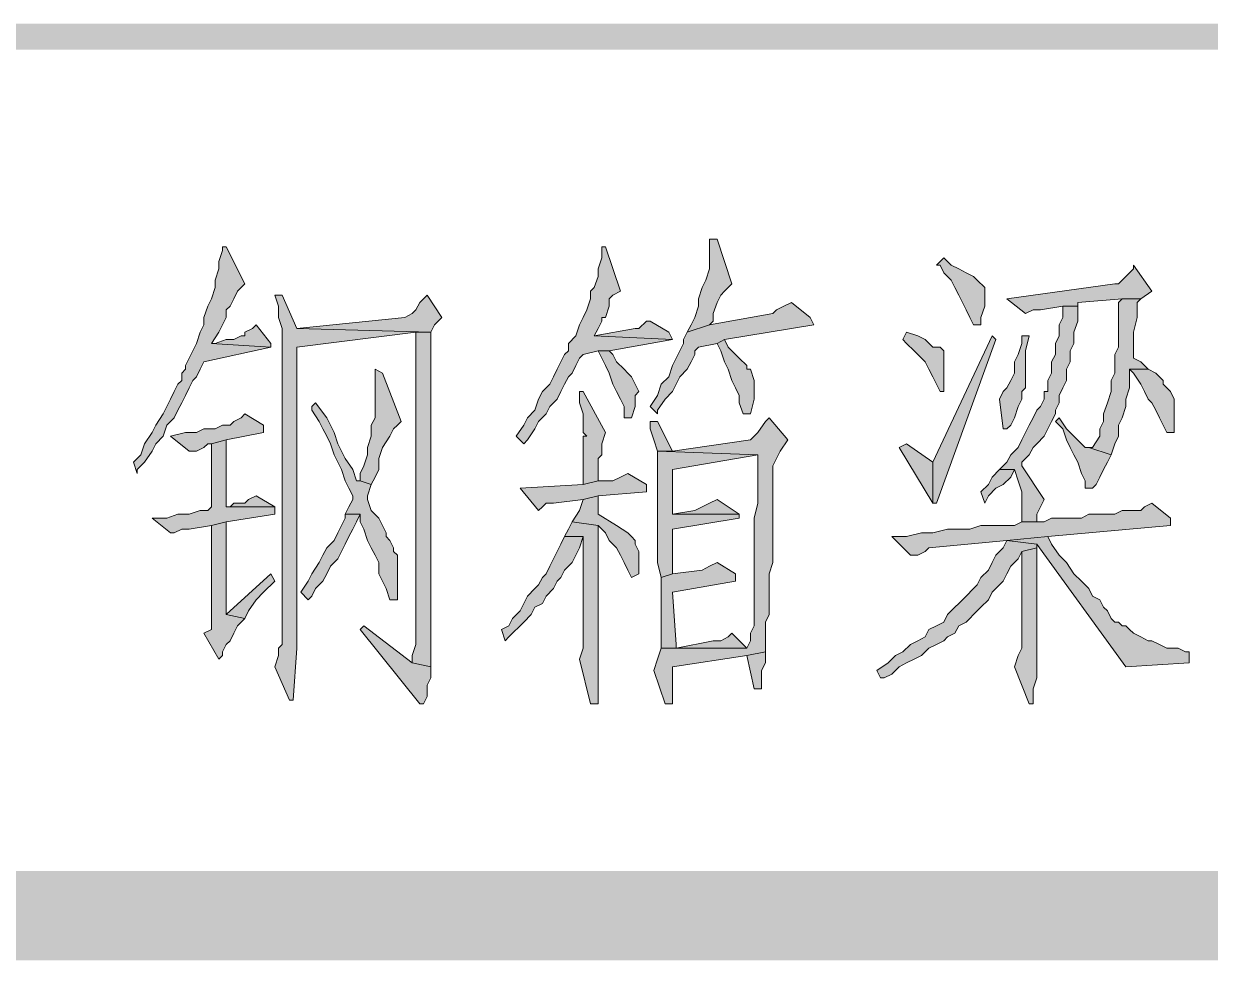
# Model space of a CAD drawing. Header units: inches. Extents: x 20 to 409, y 5 to 283.
# Drawn here: x 177.45 to 190.96, y 5.1 to 15.77 of the extents above; entities that cross this region are included whole.
import ezdxf

# ---------------------------------------------------------------- set-up
doc = ezdxf.new("R2010")
doc.units = ezdxf.units.IN
doc.header["$MEASUREMENT"] = 0
doc.layers.add('C00-00-00', color=7, linetype='Continuous')

msp = doc.modelspace()

# ---------------------------------------------------------------- hatches: boundary and pattern name
at = {"layer": 'C00-00-00'}
h = msp.add_hatch(color=0, dxfattribs=at)
h.dxf.hatch_style = 2
h.paths.add_polyline_path([(28.33, 15.766), (28.33, 15.469), (408.314, 15.766)])
h = msp.add_hatch(color=0, dxfattribs=at)
h.dxf.hatch_style = 2
h.paths.add_polyline_path([(28.33, 15.469), (408.314, 15.766), (408.314, 15.469)])
h = msp.add_hatch(color=0, dxfattribs=at)
h.dxf.hatch_style = 2
h.paths.add_polyline_path([(185.344, 13.31), (185.26, 13.31), (185.26, 13.183), (185.26, 12.972), (185.217, 12.845), (185.175, 12.76), (185.133, 12.633), (185.133, 12.548), (185.09, 12.421), (185.048, 12.337), (185.006, 12.252), (185.26, 12.337), (185.302, 12.379), (185.302, 12.464), (185.344, 12.591), (185.387, 12.675), (185.429, 12.718), (185.514, 12.802)])
h = msp.add_hatch(color=0, dxfattribs=at)
h.dxf.hatch_style = 2
h.paths.add_polyline_path([(179.756, 13.226), (179.714, 13.226), (179.714, 13.183), (179.672, 13.056), (179.672, 12.972), (179.629, 12.845), (179.629, 12.76), (179.587, 12.633), (179.545, 12.548), (179.502, 12.421), (179.502, 12.337), (179.46, 12.252), (179.418, 12.125), (179.375, 12.04), (179.333, 11.956), (179.291, 11.871), (179.291, 11.829), (179.248, 11.786), (179.248, 11.702), (179.206, 11.659), (179.164, 11.575), (179.121, 11.49), (179.079, 11.405), (179.037, 11.321), (178.952, 11.194), (178.91, 11.109), (178.825, 10.982), (178.783, 10.855), (178.698, 10.77), (178.74, 10.643), (178.74, 10.686), (178.825, 10.77), (178.91, 10.897), (178.952, 10.982), (179.037, 11.067), (179.079, 11.194), (179.164, 11.278), (179.206, 11.363), (179.248, 11.448), (179.291, 11.532), (179.333, 11.617), (179.375, 11.702), (179.418, 11.744), (179.46, 11.829), (179.502, 11.913), (180.264, 12.083), (179.587, 12.125), (179.672, 12.252), (179.714, 12.337), (179.756, 12.421), (179.756, 12.506), (179.799, 12.548), (179.841, 12.633), (179.883, 12.718), (179.968, 12.802)])
h = msp.add_hatch(color=0, dxfattribs=at)
h.dxf.hatch_style = 2
h.paths.add_polyline_path([(184.074, 13.226), (184.032, 13.226), (184.032, 13.183), (184.032, 13.099), (183.99, 12.972), (183.99, 12.887), (183.947, 12.76), (183.905, 12.718), (183.905, 12.633), (183.863, 12.506), (183.82, 12.421), (183.778, 12.337), (183.736, 12.21), (183.651, 12.125), (183.651, 12.04), (183.609, 11.998), (183.566, 11.913), (183.524, 11.829), (183.482, 11.744), (183.439, 11.659), (183.355, 11.575), (183.312, 11.49), (183.27, 11.363), (183.185, 11.278), (183.143, 11.194), (183.058, 11.067), (183.143, 10.982), (183.185, 11.024), (183.27, 11.151), (183.312, 11.236), (183.397, 11.321), (183.439, 11.405), (183.524, 11.49), (183.566, 11.575), (183.609, 11.659), (183.651, 11.744), (183.693, 11.786), (183.736, 11.871), (183.778, 11.956), (183.82, 11.998), (183.99, 12.04), (184.117, 12.04), (184.836, 12.167), (183.947, 12.21), (183.99, 12.294), (184.032, 12.379), (184.032, 12.421), (184.074, 12.421), (184.117, 12.548), (184.117, 12.633), (184.159, 12.675), (184.244, 12.718)])
h = msp.add_hatch(color=0, dxfattribs=at)
h.dxf.hatch_style = 2
h.paths.add_polyline_path([(187.927, 13.099), (187.842, 13.014), (187.884, 13.014), (187.927, 12.929), (188.011, 12.845), (188.054, 12.76), (188.096, 12.675), (188.138, 12.591), (188.181, 12.506), (188.223, 12.421), (188.265, 12.337), (188.35, 12.337), (188.35, 12.421), (188.392, 12.548), (188.392, 12.76), (188.308, 12.845), (188.265, 12.887), (188.181, 12.929), (188.096, 12.972), (188.011, 13.014)])
h = msp.add_hatch(color=0, dxfattribs=at)
h.dxf.hatch_style = 2
h.paths.add_polyline_path([(190.086, 13.014), (190.086, 12.972), (190.001, 12.887), (189.916, 12.802), (189.874, 12.802), (188.646, 12.633), (188.858, 12.464), (188.943, 12.506), (189.027, 12.506), (189.281, 12.548), (189.451, 12.548), (189.451, 12.591), (189.959, 12.633), (190.17, 12.633), (190.297, 12.718)])
h = msp.add_hatch(color=0, dxfattribs=at)
h.dxf.hatch_style = 2
h.paths.add_polyline_path([(180.391, 12.675), (180.307, 12.675), (180.349, 12.548), (180.349, 12.421), (180.391, 12.294), (180.391, 9.924), (180.391, 9.754), (180.391, 8.696), (180.349, 8.654), (180.349, 8.569), (180.307, 8.442), (180.476, 8.061), (180.518, 8.061), (180.561, 8.654), (180.561, 12.083), (181.915, 12.252), (182.085, 12.252), (180.561, 12.294)])
h = msp.add_hatch(color=0, dxfattribs=at)
h.dxf.hatch_style = 2
h.paths.add_polyline_path([(182.042, 12.675), (181.958, 12.591), (181.915, 12.506), (181.873, 12.464), (181.788, 12.421), (180.561, 12.294), (182.085, 12.252), (182.127, 12.337), (182.212, 12.421)])
h = msp.add_hatch(color=0, dxfattribs=at)
h.dxf.hatch_style = 2
h.paths.add_polyline_path([(186.191, 12.591), (186.106, 12.548), (186.022, 12.506), (185.979, 12.464), (185.26, 12.337), (185.006, 12.252), (184.963, 12.167), (184.963, 12.125), (184.921, 12.04), (184.879, 11.956), (184.836, 11.871), (184.794, 11.744), (184.709, 11.659), (184.667, 11.532), (184.582, 11.405), (184.667, 11.321), (184.667, 11.363), (184.752, 11.49), (184.836, 11.575), (184.879, 11.659), (184.921, 11.744), (185.006, 11.829), (185.048, 11.913), (185.09, 11.998), (185.09, 12.04), (185.133, 12.083), (185.344, 12.125), (185.429, 12.167), (186.445, 12.337), (186.403, 12.421)])
h = msp.add_hatch(color=0, dxfattribs=at)
h.dxf.hatch_style = 2
h.paths.add_polyline_path([(190.17, 12.633), (189.959, 12.633), (189.916, 12.591), (189.916, 12.083), (189.874, 11.998), (189.874, 11.786), (189.832, 11.702), (189.832, 11.575), (189.789, 11.448), (189.747, 11.321), (189.747, 11.236), (189.705, 11.151), (189.705, 11.067), (189.62, 10.94), (189.578, 10.94), (189.832, 10.855), (189.874, 10.982), (189.916, 11.067), (189.916, 11.194), (189.959, 11.278), (190.001, 11.405), (190.001, 11.49), (190.043, 11.617), (190.043, 11.829), (190.255, 11.829), (190.17, 11.913), (190.086, 11.956), (190.086, 12.252), (190.128, 12.421), (190.128, 12.591)])
h = msp.add_hatch(color=0, dxfattribs=at)
h.dxf.hatch_style = 2
h.paths.add_polyline_path([(189.451, 12.548), (189.281, 12.548), (189.281, 12.421), (189.239, 12.337), (189.239, 12.21), (189.197, 12.125), (189.197, 11.998), (189.154, 11.913), (189.154, 11.786), (189.112, 11.702), (189.112, 11.575), (189.07, 11.575), (189.07, 11.49), (189.027, 11.405), (188.985, 11.363), (188.943, 11.278), (188.9, 11.194), (188.858, 11.109), (188.816, 11.024), (188.773, 10.94), (188.689, 10.855), (188.646, 10.77), (188.562, 10.686), (188.731, 10.686), (188.773, 10.559), (188.816, 10.432), (188.816, 10.093), (188.985, 10.093), (188.985, 10.178), (189.027, 10.262), (189.07, 10.347), (188.816, 10.728), (188.816, 10.77), (188.9, 10.855), (188.943, 10.94), (188.985, 10.982), (189.07, 11.067), (189.112, 11.151), (189.154, 11.236), (189.197, 11.321), (189.197, 11.363), (189.239, 11.448), (189.239, 11.532), (189.281, 11.617), (189.324, 11.702), (189.324, 11.829), (189.366, 11.913), (189.366, 12.04), (189.408, 12.125), (189.408, 12.252), (189.451, 12.379)])
h = msp.add_hatch(color=0, dxfattribs=at)
h.dxf.hatch_style = 2
h.paths.add_polyline_path([(180.095, 12.337), (180.053, 12.294), (179.968, 12.252), (179.968, 12.21), (179.926, 12.21), (179.841, 12.167), (179.756, 12.167), (179.629, 12.125), (179.587, 12.125), (180.264, 12.083), (180.264, 12.125)])
h = msp.add_hatch(color=0, dxfattribs=at)
h.dxf.hatch_style = 2
h.paths.add_polyline_path([(184.582, 12.379), (184.54, 12.379), (184.455, 12.294), (184.413, 12.294), (183.947, 12.21), (184.836, 12.167), (184.794, 12.252)])
h = msp.add_hatch(color=0, dxfattribs=at)
h.dxf.hatch_style = 2
h.paths.add_polyline_path([(182.085, 12.252), (181.915, 12.252), (181.915, 8.865), (181.915, 8.696), (181.873, 8.569), (181.873, 8.484), (182.085, 8.442), (182.085, 11.321), (182.085, 11.405)])
h = msp.add_hatch(color=0, dxfattribs=at)
h.dxf.hatch_style = 2
h.paths.add_polyline_path([(185.429, 12.167), (185.344, 12.125), (185.387, 12.04), (185.429, 11.913), (185.471, 11.829), (185.514, 11.702), (185.556, 11.617), (185.598, 11.532), (185.598, 11.448), (185.641, 11.321), (185.725, 11.321), (185.768, 11.49), (185.768, 11.702), (185.725, 11.829), (185.683, 11.829), (185.683, 11.871), (185.598, 11.956), (185.556, 11.998), (185.471, 12.083)])
h = msp.add_hatch(color=0, dxfattribs=at)
h.dxf.hatch_style = 2
h.paths.add_polyline_path([(187.503, 12.252), (187.461, 12.167), (187.503, 12.125), (187.588, 12.04), (187.63, 11.998), (187.715, 11.913), (187.757, 11.829), (187.8, 11.744), (187.842, 11.659), (187.884, 11.575), (187.927, 11.575), (187.927, 11.617), (187.927, 12.04), (187.884, 12.083), (187.8, 12.083), (187.715, 12.167), (187.63, 12.21)])
h = msp.add_hatch(color=0, dxfattribs=at)
h.dxf.hatch_style = 2
h.paths.add_polyline_path([(188.477, 12.21), (187.8, 10.77), (187.8, 10.305), (187.842, 10.305), (188.519, 12.167)])
h = msp.add_hatch(color=0, dxfattribs=at)
h.dxf.hatch_style = 2
h.paths.add_polyline_path([(188.9, 12.21), (188.816, 12.21), (188.816, 12.125), (188.773, 11.998), (188.731, 11.913), (188.731, 11.786), (188.689, 11.702), (188.646, 11.617), (188.604, 11.575), (188.562, 11.49), (188.604, 11.151), (188.646, 11.151), (188.689, 11.194), (188.731, 11.278), (188.773, 11.405), (188.816, 11.49), (188.816, 11.575), (188.858, 11.617), (188.858, 12.04)])
h = msp.add_hatch(color=0, dxfattribs=at)
h.dxf.hatch_style = 2
h.paths.add_polyline_path([(184.117, 12.04), (183.99, 12.04), (184.032, 11.956), (184.074, 11.871), (184.117, 11.786), (184.159, 11.659), (184.201, 11.575), (184.244, 11.49), (184.286, 11.405), (184.286, 11.278), (184.371, 11.278), (184.413, 11.405), (184.413, 11.532), (184.455, 11.575), (184.413, 11.659), (184.371, 11.744), (184.328, 11.786), (184.286, 11.829), (184.201, 11.913), (184.159, 11.998)])
h = msp.add_hatch(color=0, dxfattribs=at)
h.dxf.hatch_style = 2
h.paths.add_polyline_path([(181.45, 11.829), (181.45, 11.278), (181.407, 11.194), (181.407, 11.067), (181.365, 10.94), (181.365, 10.855), (181.323, 10.728), (181.28, 10.643), (181.28, 10.559), (181.407, 10.516), (181.45, 10.601), (181.492, 10.686), (181.492, 10.813), (181.534, 10.94), (181.619, 11.067), (181.661, 11.151), (181.704, 11.194), (181.746, 11.236), (181.534, 11.786)])
h = msp.add_hatch(color=0, dxfattribs=at)
h.dxf.hatch_style = 2
h.paths.add_polyline_path([(190.255, 11.829), (190.043, 11.829), (190.086, 11.786), (190.17, 11.659), (190.213, 11.575), (190.255, 11.49), (190.297, 11.448), (190.34, 11.363), (190.382, 11.278), (190.424, 11.194), (190.467, 11.109), (190.551, 11.109), (190.551, 11.194), (190.551, 11.49), (190.509, 11.575), (190.424, 11.659), (190.424, 11.702), (190.382, 11.744), (190.34, 11.786)])
h = msp.add_hatch(color=0, dxfattribs=at)
h.dxf.hatch_style = 2
h.paths.add_polyline_path([(183.82, 11.575), (183.778, 11.575), (183.778, 11.448), (183.82, 11.321), (183.82, 11.109), (183.863, 11.067), (183.82, 11.067), (183.82, 11.024), (183.82, 10.516), (183.99, 10.559), (183.99, 10.813), (184.032, 10.855), (184.032, 10.982), (184.074, 11.109)])
h = msp.add_hatch(color=0, dxfattribs=at)
h.dxf.hatch_style = 2
h.paths.add_polyline_path([(180.772, 11.448), (180.73, 11.405), (180.73, 11.363), (180.815, 11.236), (180.857, 11.151), (180.899, 11.067), (180.942, 10.982), (180.984, 10.855), (181.026, 10.77), (181.069, 10.686), (181.111, 10.559), (181.153, 10.474), (181.196, 10.389), (181.196, 10.347), (181.153, 10.262), (181.111, 10.178), (181.28, 10.178), (181.28, 10.093), (181.323, 10.008), (181.365, 9.881), (181.407, 9.797), (181.45, 9.712), (181.492, 9.627), (181.492, 9.5), (181.534, 9.416), (181.577, 9.331), (181.619, 9.204), (181.704, 9.204), (181.704, 9.331), (181.704, 9.712), (181.661, 9.754), (181.661, 9.797), (181.619, 9.881), (181.577, 9.924), (181.577, 9.966), (181.534, 10.051), (181.492, 10.135), (181.407, 10.22), (181.365, 10.347), (181.365, 10.389), (181.407, 10.516), (181.28, 10.559), (181.238, 10.559), (181.196, 10.686), (181.111, 10.813), (181.026, 10.982), (180.984, 11.109), (180.899, 11.278)])
h = msp.add_hatch(color=0, dxfattribs=at)
h.dxf.hatch_style = 2
h.paths.add_polyline_path([(179.968, 11.321), (179.926, 11.278), (179.841, 11.236), (179.799, 11.194), (179.714, 11.194), (179.629, 11.151), (179.502, 11.151), (179.418, 11.109), (179.291, 11.109), (179.121, 11.067), (179.333, 10.897), (179.418, 10.897), (179.502, 10.94), (179.545, 10.982), (179.587, 10.982), (179.756, 11.024), (180.18, 11.109), (180.18, 11.194)])
h = msp.add_hatch(color=0, dxfattribs=at)
h.dxf.hatch_style = 2
h.paths.add_polyline_path([(184.667, 11.236), (184.582, 11.236), (184.582, 11.151), (184.625, 11.024), (184.667, 10.897), (184.836, 10.897)])
h = msp.add_hatch(color=0, dxfattribs=at)
h.dxf.hatch_style = 2
h.paths.add_polyline_path([(185.937, 11.278), (185.895, 11.236), (185.81, 11.109), (185.768, 11.067), (185.725, 11.024), (184.836, 10.897), (184.667, 10.897), (185.81, 10.855), (185.81, 10.305), (185.768, 10.135), (185.768, 8.908), (185.725, 8.823), (185.725, 8.738), (185.683, 8.654), (184.709, 8.654), (184.667, 8.527), (184.625, 8.4), (184.752, 8.019), (184.836, 8.019), (184.836, 8.442), (185.683, 8.569), (185.895, 8.611), (185.895, 8.95), (185.937, 9.035), (185.937, 9.5), (185.979, 9.627), (185.979, 10.728), (186.022, 10.813), (186.064, 10.897), (186.149, 11.024)])
h = msp.add_hatch(color=0, dxfattribs=at)
h.dxf.hatch_style = 2
h.paths.add_polyline_path([(189.239, 11.278), (189.197, 11.236), (189.281, 11.151), (189.324, 11.024), (189.366, 10.94), (189.408, 10.855), (189.451, 10.77), (189.493, 10.643), (189.535, 10.559), (189.535, 10.474), (189.62, 10.474), (189.662, 10.516), (189.705, 10.601), (189.747, 10.686), (189.789, 10.77), (189.832, 10.855), (189.578, 10.94), (189.535, 10.94), (189.493, 10.982), (189.408, 11.067), (189.324, 11.151)])
h = msp.add_hatch(color=0, dxfattribs=at)
h.dxf.hatch_style = 2
h.paths.add_polyline_path([(179.756, 11.024), (179.587, 10.982), (179.587, 10.262), (179.545, 10.22), (179.46, 10.22), (179.333, 10.178), (179.206, 10.178), (179.079, 10.135), (178.91, 10.135), (179.121, 9.966), (179.164, 9.966), (179.248, 10.008), (179.333, 10.008), (179.587, 10.051), (179.756, 10.093), (180.307, 10.178), (180.307, 10.262), (179.756, 10.262)])
h = msp.add_hatch(color=0, dxfattribs=at)
h.dxf.hatch_style = 2
h.paths.add_polyline_path([(187.503, 10.982), (187.419, 10.94), (187.8, 10.305), (187.8, 10.77)])
h = msp.add_hatch(color=0, dxfattribs=at)
h.dxf.hatch_style = 2
h.paths.add_polyline_path([(184.667, 10.897), (184.667, 9.627), (184.709, 9.458), (184.836, 9.5), (184.836, 10.008), (185.598, 10.135), (185.598, 10.178), (184.836, 10.178), (184.836, 10.686), (185.81, 10.855)])
h = msp.add_hatch(color=0, dxfattribs=at)
h.dxf.hatch_style = 2
h.paths.add_polyline_path([(188.562, 10.686), (188.477, 10.601), (188.435, 10.516), (188.35, 10.432), (188.392, 10.305), (188.435, 10.389), (188.519, 10.474), (188.604, 10.516), (188.689, 10.601), (188.731, 10.686)])
h = msp.add_hatch(color=0, dxfattribs=at)
h.dxf.hatch_style = 2
h.paths.add_polyline_path([(184.328, 10.643), (184.244, 10.601), (184.159, 10.559), (183.99, 10.559), (183.82, 10.516), (183.101, 10.474), (183.312, 10.22), (183.355, 10.262), (183.397, 10.305), (183.482, 10.305), (183.82, 10.347), (183.99, 10.389), (184.54, 10.432), (184.54, 10.516)])
h = msp.add_hatch(color=0, dxfattribs=at)
h.dxf.hatch_style = 2
h.paths.add_polyline_path([(180.095, 10.389), (180.01, 10.347), (179.968, 10.305), (179.841, 10.305), (179.799, 10.262), (179.756, 10.262), (180.307, 10.262)])
h = msp.add_hatch(color=0, dxfattribs=at)
h.dxf.hatch_style = 2
h.paths.add_polyline_path([(183.99, 10.389), (183.82, 10.347), (183.778, 10.22), (183.693, 10.093), (183.99, 10.051), (184.074, 9.966), (184.117, 9.881), (184.201, 9.797), (184.244, 9.712), (184.286, 9.627), (184.328, 9.543), (184.371, 9.458), (184.455, 9.5), (184.455, 9.754), (184.413, 9.839), (184.413, 9.881), (184.371, 9.924), (184.328, 9.966), (184.201, 10.051), (183.99, 10.178)])
h = msp.add_hatch(color=0, dxfattribs=at)
h.dxf.hatch_style = 2
h.paths.add_polyline_path([(185.344, 10.347), (185.26, 10.305), (185.175, 10.262), (185.09, 10.22), (184.836, 10.178), (185.598, 10.178)])
h = msp.add_hatch(color=0, dxfattribs=at)
h.dxf.hatch_style = 2
h.paths.add_polyline_path([(190.297, 10.305), (190.213, 10.262), (190.17, 10.22), (189.959, 10.22), (189.874, 10.178), (189.578, 10.178), (189.493, 10.135), (189.154, 10.135), (189.07, 10.093), (188.985, 10.093), (188.816, 10.093), (188.731, 10.051), (188.35, 10.051), (188.223, 10.008), (187.969, 10.008), (187.8, 9.966), (187.673, 9.966), (187.503, 9.924), (187.334, 9.924), (187.546, 9.712), (187.63, 9.712), (187.715, 9.754), (187.757, 9.797), (188.646, 9.881), (189.112, 9.924), (190.509, 10.051), (190.509, 10.135)])
h = msp.add_hatch(color=0, dxfattribs=at)
h.dxf.hatch_style = 2
h.paths.add_polyline_path([(181.111, 10.178), (181.111, 10.135), (181.069, 10.051), (181.026, 9.966), (180.984, 9.881), (180.899, 9.797), (180.857, 9.712), (180.815, 9.627), (180.73, 9.5), (180.688, 9.416), (180.603, 9.289), (180.688, 9.204), (180.73, 9.246), (180.772, 9.331), (180.857, 9.416), (180.899, 9.5), (180.942, 9.585), (181.026, 9.67), (181.069, 9.754), (181.111, 9.839), (181.153, 9.924), (181.196, 10.008), (181.238, 10.093), (181.28, 10.178)])
h = msp.add_hatch(color=0, dxfattribs=at)
h.dxf.hatch_style = 2
h.paths.add_polyline_path([(179.756, 10.093), (179.587, 10.051), (179.587, 8.865), (179.502, 8.823), (179.672, 8.527), (179.714, 8.569), (179.714, 8.611), (179.756, 8.696), (179.799, 8.738), (179.841, 8.823), (179.883, 8.908), (179.968, 8.992), (179.756, 9.035)])
h = msp.add_hatch(color=0, dxfattribs=at)
h.dxf.hatch_style = 2
h.paths.add_polyline_path([(183.693, 10.093), (183.651, 10.008), (183.609, 9.924), (183.82, 9.924), (183.82, 9.839), (183.82, 8.654), (183.778, 8.527), (183.905, 8.019), (183.99, 8.019), (183.99, 8.738), (183.99, 9.416), (183.99, 9.585), (183.99, 10.051)])
h = msp.add_hatch(color=0, dxfattribs=at)
h.dxf.hatch_style = 2
h.paths.add_polyline_path([(183.609, 9.924), (183.566, 9.839), (183.524, 9.754), (183.482, 9.67), (183.439, 9.585), (183.397, 9.5), (183.355, 9.458), (183.312, 9.373), (183.27, 9.331), (183.185, 9.246), (183.143, 9.162), (183.101, 9.077), (183.016, 8.992), (182.974, 8.908), (182.889, 8.865), (182.931, 8.738), (182.974, 8.781), (183.016, 8.823), (183.101, 8.908), (183.143, 8.95), (183.228, 9.035), (183.27, 9.119), (183.355, 9.162), (183.397, 9.246), (183.482, 9.331), (183.524, 9.416), (183.566, 9.458), (183.609, 9.543), (183.693, 9.627), (183.736, 9.712), (183.778, 9.797), (183.82, 9.924)])
h = msp.add_hatch(color=0, dxfattribs=at)
h.dxf.hatch_style = 2
h.paths.add_polyline_path([(188.646, 9.881), (188.604, 9.797), (188.519, 9.712), (188.477, 9.627), (188.435, 9.543), (188.35, 9.458), (188.308, 9.373), (188.265, 9.331), (188.181, 9.246), (188.138, 9.204), (188.096, 9.162), (188.054, 9.119), (188.011, 9.077), (187.969, 9.035), (187.927, 8.95), (187.842, 8.908), (187.757, 8.865), (187.715, 8.781), (187.63, 8.738), (187.546, 8.696), (187.461, 8.611), (187.376, 8.569), (187.292, 8.484), (187.165, 8.4), (187.207, 8.315), (187.249, 8.315), (187.334, 8.357), (187.419, 8.442), (187.503, 8.484), (187.588, 8.527), (187.673, 8.569), (187.757, 8.654), (187.842, 8.696), (187.927, 8.738), (187.969, 8.781), (188.054, 8.823), (188.096, 8.908), (188.181, 8.95), (188.223, 8.992), (188.265, 9.035), (188.308, 9.077), (188.35, 9.119), (188.435, 9.204), (188.477, 9.289), (188.519, 9.331), (188.604, 9.416), (188.646, 9.5), (188.689, 9.585), (188.773, 9.67), (188.816, 9.754), (188.985, 9.797), (188.985, 9.839)])
h = msp.add_hatch(color=0, dxfattribs=at)
h.dxf.hatch_style = 2
h.paths.add_polyline_path([(189.112, 9.924), (188.646, 9.881), (188.985, 9.839), (190.001, 8.442), (190.721, 8.484), (190.721, 8.611), (190.678, 8.611), (190.594, 8.654), (190.467, 8.654), (190.382, 8.696), (190.297, 8.738), (190.255, 8.738), (190.17, 8.781), (190.086, 8.823), (190.043, 8.865), (190.001, 8.908), (189.959, 8.908), (189.916, 8.95), (189.874, 8.95), (189.832, 8.992), (189.789, 9.077), (189.747, 9.119), (189.705, 9.204), (189.62, 9.246), (189.578, 9.331), (189.493, 9.416), (189.408, 9.5), (189.324, 9.627), (189.239, 9.712), (189.154, 9.839)])
h = msp.add_hatch(color=0, dxfattribs=at)
h.dxf.hatch_style = 2
h.paths.add_polyline_path([(188.985, 9.797), (188.816, 9.754), (188.816, 8.654), (188.773, 8.569), (188.731, 8.442), (188.9, 8.019), (188.943, 8.019), (188.943, 8.103), (188.943, 8.188), (188.985, 8.315), (188.985, 8.865), (188.985, 8.95)])
h = msp.add_hatch(color=0, dxfattribs=at)
h.dxf.hatch_style = 2
h.paths.add_polyline_path([(185.344, 9.627), (185.26, 9.585), (185.175, 9.543), (184.836, 9.5), (184.709, 9.458), (184.709, 8.654), (184.879, 8.654), (184.879, 8.696), (184.836, 9.289), (185.556, 9.416), (185.556, 9.5)])
h = msp.add_hatch(color=0, dxfattribs=at)
h.dxf.hatch_style = 2
h.paths.add_polyline_path([(180.264, 9.5), (179.756, 9.035), (179.968, 8.992), (180.01, 9.077), (180.095, 9.204), (180.18, 9.289), (180.307, 9.416)])
h = msp.add_hatch(color=0, dxfattribs=at)
h.dxf.hatch_style = 2
h.paths.add_polyline_path([(181.323, 8.908), (181.28, 8.865), (181.958, 8.019), (182, 8.019), (182.042, 8.103), (182.042, 8.23), (182.085, 8.315), (182.085, 8.442), (181.873, 8.484)])
h = msp.add_hatch(color=0, dxfattribs=at)
h.dxf.hatch_style = 2
h.paths.add_polyline_path([(185.514, 8.823), (185.471, 8.781), (185.387, 8.738), (185.302, 8.738), (184.879, 8.654), (185.683, 8.654)])
h = msp.add_hatch(color=0, dxfattribs=at)
h.dxf.hatch_style = 2
h.paths.add_polyline_path([(185.895, 8.611), (185.683, 8.569), (185.768, 8.188), (185.852, 8.188), (185.852, 8.315), (185.852, 8.4), (185.895, 8.484)])
h = msp.add_hatch(color=0, dxfattribs=at)
h.dxf.hatch_style = 2
h.paths.add_polyline_path([(28.838, 6.114), (27.822, 5.098), (407.806, 6.114)])
h = msp.add_hatch(color=0, dxfattribs=at)
h.dxf.hatch_style = 2
h.paths.add_polyline_path([(27.822, 5.098), (407.806, 6.114), (408.822, 5.098)])

# ---------------------------------------------------------------- linework, layer by layer
at = {"layer": 'C00-00-00', "color": 0, "lineweight": 0}
for points in [[(185.344, 13.31), (185.26, 13.31), (185.26, 13.183), (185.26, 12.972), (185.217, 12.845), (185.175, 12.76), (185.133, 12.633), (185.133, 12.548), (185.09, 12.421), (185.048, 12.337), (185.006, 12.252), (185.26, 12.337), (185.302, 12.379), (185.302, 12.464), (185.344, 12.591), (185.387, 12.675), (185.429, 12.718), (185.514, 12.802)], [(179.756, 13.226), (179.714, 13.226), (179.714, 13.183), (179.672, 13.056), (179.672, 12.972), (179.629, 12.845), (179.629, 12.76), (179.587, 12.633), (179.545, 12.548), (179.502, 12.421), (179.502, 12.337), (179.46, 12.252), (179.418, 12.125), (179.375, 12.04), (179.333, 11.956), (179.291, 11.871), (179.291, 11.829), (179.248, 11.786), (179.248, 11.702), (179.206, 11.659), (179.164, 11.575), (179.121, 11.49), (179.079, 11.405), (179.037, 11.321), (178.952, 11.194), (178.91, 11.109), (178.825, 10.982), (178.783, 10.855), (178.698, 10.77), (178.74, 10.643), (178.74, 10.686), (178.825, 10.77), (178.91, 10.897), (178.952, 10.982), (179.037, 11.067), (179.079, 11.194), (179.164, 11.278), (179.206, 11.363), (179.248, 11.448), (179.291, 11.532), (179.333, 11.617), (179.375, 11.702), (179.418, 11.744), (179.46, 11.829), (179.502, 11.913), (180.264, 12.083), (179.587, 12.125), (179.672, 12.252), (179.714, 12.337), (179.756, 12.421), (179.756, 12.506), (179.799, 12.548), (179.841, 12.633), (179.883, 12.718), (179.968, 12.802)], [(184.074, 13.226), (184.032, 13.226), (184.032, 13.183), (184.032, 13.099), (183.99, 12.972), (183.99, 12.887), (183.947, 12.76), (183.905, 12.718), (183.905, 12.633), (183.863, 12.506), (183.82, 12.421), (183.778, 12.337), (183.736, 12.21), (183.651, 12.125), (183.651, 12.04), (183.609, 11.998), (183.566, 11.913), (183.524, 11.829), (183.482, 11.744), (183.439, 11.659), (183.355, 11.575), (183.312, 11.49), (183.27, 11.363), (183.185, 11.278), (183.143, 11.194), (183.058, 11.067), (183.143, 10.982), (183.185, 11.024), (183.27, 11.151), (183.312, 11.236), (183.397, 11.321), (183.439, 11.405), (183.524, 11.49), (183.566, 11.575), (183.609, 11.659), (183.651, 11.744), (183.693, 11.786), (183.736, 11.871), (183.778, 11.956), (183.82, 11.998), (183.99, 12.04), (184.117, 12.04), (184.836, 12.167), (183.947, 12.21), (183.99, 12.294), (184.032, 12.379), (184.032, 12.421), (184.074, 12.421), (184.117, 12.548), (184.117, 12.633), (184.159, 12.675), (184.244, 12.718)], [(187.927, 13.099), (187.842, 13.014), (187.884, 13.014), (187.927, 12.929), (188.011, 12.845), (188.054, 12.76), (188.096, 12.675), (188.138, 12.591), (188.181, 12.506), (188.223, 12.421), (188.265, 12.337), (188.35, 12.337), (188.35, 12.421), (188.392, 12.548), (188.392, 12.76), (188.308, 12.845), (188.265, 12.887), (188.181, 12.929), (188.096, 12.972), (188.011, 13.014)], [(190.086, 13.014), (190.086, 12.972), (190.001, 12.887), (189.916, 12.802), (189.874, 12.802), (188.646, 12.633), (188.858, 12.464), (188.943, 12.506), (189.027, 12.506), (189.281, 12.548), (189.451, 12.548), (189.451, 12.591), (189.959, 12.633), (190.17, 12.633), (190.297, 12.718)], [(180.391, 12.675), (180.307, 12.675), (180.349, 12.548), (180.349, 12.421), (180.391, 12.294), (180.391, 9.924), (180.391, 9.754), (180.391, 8.696), (180.349, 8.654), (180.349, 8.569), (180.307, 8.442), (180.476, 8.061), (180.518, 8.061), (180.561, 8.654), (180.561, 12.083), (181.915, 12.252), (182.085, 12.252), (180.561, 12.294)], [(182.042, 12.675), (181.958, 12.591), (181.915, 12.506), (181.873, 12.464), (181.788, 12.421), (180.561, 12.294), (182.085, 12.252), (182.127, 12.337), (182.212, 12.421)], [(186.191, 12.591), (186.106, 12.548), (186.022, 12.506), (185.979, 12.464), (185.26, 12.337), (185.006, 12.252), (184.963, 12.167), (184.963, 12.125), (184.921, 12.04), (184.879, 11.956), (184.836, 11.871), (184.794, 11.744), (184.709, 11.659), (184.667, 11.532), (184.582, 11.405), (184.667, 11.321), (184.667, 11.363), (184.752, 11.49), (184.836, 11.575), (184.879, 11.659), (184.921, 11.744), (185.006, 11.829), (185.048, 11.913), (185.09, 11.998), (185.09, 12.04), (185.133, 12.083), (185.344, 12.125), (185.429, 12.167), (186.445, 12.337), (186.403, 12.421)], [(190.17, 12.633), (189.959, 12.633), (189.916, 12.591), (189.916, 12.083), (189.874, 11.998), (189.874, 11.786), (189.832, 11.702), (189.832, 11.575), (189.789, 11.448), (189.747, 11.321), (189.747, 11.236), (189.705, 11.151), (189.705, 11.067), (189.62, 10.94), (189.578, 10.94), (189.832, 10.855), (189.874, 10.982), (189.916, 11.067), (189.916, 11.194), (189.959, 11.278), (190.001, 11.405), (190.001, 11.49), (190.043, 11.617), (190.043, 11.829), (190.255, 11.829), (190.17, 11.913), (190.086, 11.956), (190.086, 12.252), (190.128, 12.421), (190.128, 12.591)], [(189.451, 12.548), (189.281, 12.548), (189.281, 12.421), (189.239, 12.337), (189.239, 12.21), (189.197, 12.125), (189.197, 11.998), (189.154, 11.913), (189.154, 11.786), (189.112, 11.702), (189.112, 11.575), (189.07, 11.575), (189.07, 11.49), (189.027, 11.405), (188.985, 11.363), (188.943, 11.278), (188.9, 11.194), (188.858, 11.109), (188.816, 11.024), (188.773, 10.94), (188.689, 10.855), (188.646, 10.77), (188.562, 10.686), (188.731, 10.686), (188.773, 10.559), (188.816, 10.432), (188.816, 10.093), (188.985, 10.093), (188.985, 10.178), (189.027, 10.262), (189.07, 10.347), (188.816, 10.728), (188.816, 10.77), (188.9, 10.855), (188.943, 10.94), (188.985, 10.982), (189.07, 11.067), (189.112, 11.151), (189.154, 11.236), (189.197, 11.321), (189.197, 11.363), (189.239, 11.448), (189.239, 11.532), (189.281, 11.617), (189.324, 11.702), (189.324, 11.829), (189.366, 11.913), (189.366, 12.04), (189.408, 12.125), (189.408, 12.252), (189.451, 12.379)], [(180.095, 12.337), (180.053, 12.294), (179.968, 12.252), (179.968, 12.21), (179.926, 12.21), (179.841, 12.167), (179.756, 12.167), (179.629, 12.125), (179.587, 12.125), (180.264, 12.083), (180.264, 12.125)], [(184.582, 12.379), (184.54, 12.379), (184.455, 12.294), (184.413, 12.294), (183.947, 12.21), (184.836, 12.167), (184.794, 12.252)], [(182.085, 12.252), (181.915, 12.252), (181.915, 8.865), (181.915, 8.696), (181.873, 8.569), (181.873, 8.484), (182.085, 8.442), (182.085, 11.321), (182.085, 11.405)], [(185.429, 12.167), (185.344, 12.125), (185.387, 12.04), (185.429, 11.913), (185.471, 11.829), (185.514, 11.702), (185.556, 11.617), (185.598, 11.532), (185.598, 11.448), (185.641, 11.321), (185.725, 11.321), (185.768, 11.49), (185.768, 11.702), (185.725, 11.829), (185.683, 11.829), (185.683, 11.871), (185.598, 11.956), (185.556, 11.998), (185.471, 12.083)], [(187.503, 12.252), (187.461, 12.167), (187.503, 12.125), (187.588, 12.04), (187.63, 11.998), (187.715, 11.913), (187.757, 11.829), (187.8, 11.744), (187.842, 11.659), (187.884, 11.575), (187.927, 11.575), (187.927, 11.617), (187.927, 12.04), (187.884, 12.083), (187.8, 12.083), (187.715, 12.167), (187.63, 12.21)], [(188.477, 12.21), (187.8, 10.77), (187.8, 10.305), (187.842, 10.305), (188.519, 12.167)], [(188.9, 12.21), (188.816, 12.21), (188.816, 12.125), (188.773, 11.998), (188.731, 11.913), (188.731, 11.786), (188.689, 11.702), (188.646, 11.617), (188.604, 11.575), (188.562, 11.49), (188.604, 11.151), (188.646, 11.151), (188.689, 11.194), (188.731, 11.278), (188.773, 11.405), (188.816, 11.49), (188.816, 11.575), (188.858, 11.617), (188.858, 12.04)], [(184.117, 12.04), (183.99, 12.04), (184.032, 11.956), (184.074, 11.871), (184.117, 11.786), (184.159, 11.659), (184.201, 11.575), (184.244, 11.49), (184.286, 11.405), (184.286, 11.278), (184.371, 11.278), (184.413, 11.405), (184.413, 11.532), (184.455, 11.575), (184.413, 11.659), (184.371, 11.744), (184.328, 11.786), (184.286, 11.829), (184.201, 11.913), (184.159, 11.998)], [(181.45, 11.829), (181.45, 11.278), (181.407, 11.194), (181.407, 11.067), (181.365, 10.94), (181.365, 10.855), (181.323, 10.728), (181.28, 10.643), (181.28, 10.559), (181.407, 10.516), (181.45, 10.601), (181.492, 10.686), (181.492, 10.813), (181.534, 10.94), (181.619, 11.067), (181.661, 11.151), (181.704, 11.194), (181.746, 11.236), (181.534, 11.786)], [(190.255, 11.829), (190.043, 11.829), (190.086, 11.786), (190.17, 11.659), (190.213, 11.575), (190.255, 11.49), (190.297, 11.448), (190.34, 11.363), (190.382, 11.278), (190.424, 11.194), (190.467, 11.109), (190.551, 11.109), (190.551, 11.194), (190.551, 11.49), (190.509, 11.575), (190.424, 11.659), (190.424, 11.702), (190.382, 11.744), (190.34, 11.786)], [(183.82, 11.575), (183.778, 11.575), (183.778, 11.448), (183.82, 11.321), (183.82, 11.109), (183.863, 11.067), (183.82, 11.067), (183.82, 11.024), (183.82, 10.516), (183.99, 10.559), (183.99, 10.813), (184.032, 10.855), (184.032, 10.982), (184.074, 11.109)], [(180.772, 11.448), (180.73, 11.405), (180.73, 11.363), (180.815, 11.236), (180.857, 11.151), (180.899, 11.067), (180.942, 10.982), (180.984, 10.855), (181.026, 10.77), (181.069, 10.686), (181.111, 10.559), (181.153, 10.474), (181.196, 10.389), (181.196, 10.347), (181.153, 10.262), (181.111, 10.178), (181.28, 10.178), (181.28, 10.093), (181.323, 10.008), (181.365, 9.881), (181.407, 9.797), (181.45, 9.712), (181.492, 9.627), (181.492, 9.5), (181.534, 9.416), (181.577, 9.331), (181.619, 9.204), (181.704, 9.204), (181.704, 9.331), (181.704, 9.712), (181.661, 9.754), (181.661, 9.797), (181.619, 9.881), (181.577, 9.924), (181.577, 9.966), (181.534, 10.051), (181.492, 10.135), (181.407, 10.22), (181.365, 10.347), (181.365, 10.389), (181.407, 10.516), (181.28, 10.559), (181.238, 10.559), (181.196, 10.686), (181.111, 10.813), (181.026, 10.982), (180.984, 11.109), (180.899, 11.278)], [(179.968, 11.321), (179.926, 11.278), (179.841, 11.236), (179.799, 11.194), (179.714, 11.194), (179.629, 11.151), (179.502, 11.151), (179.418, 11.109), (179.291, 11.109), (179.121, 11.067), (179.333, 10.897), (179.418, 10.897), (179.502, 10.94), (179.545, 10.982), (179.587, 10.982), (179.756, 11.024), (180.18, 11.109), (180.18, 11.194)], [(184.667, 11.236), (184.582, 11.236), (184.582, 11.151), (184.625, 11.024), (184.667, 10.897), (184.836, 10.897)], [(185.937, 11.278), (185.895, 11.236), (185.81, 11.109), (185.768, 11.067), (185.725, 11.024), (184.836, 10.897), (184.667, 10.897), (185.81, 10.855), (185.81, 10.305), (185.768, 10.135), (185.768, 8.908), (185.725, 8.823), (185.725, 8.738), (185.683, 8.654), (184.709, 8.654), (184.667, 8.527), (184.625, 8.4), (184.752, 8.019), (184.836, 8.019), (184.836, 8.442), (185.683, 8.569), (185.895, 8.611), (185.895, 8.95), (185.937, 9.035), (185.937, 9.5), (185.979, 9.627), (185.979, 10.728), (186.022, 10.813), (186.064, 10.897), (186.149, 11.024)], [(189.239, 11.278), (189.197, 11.236), (189.281, 11.151), (189.324, 11.024), (189.366, 10.94), (189.408, 10.855), (189.451, 10.77), (189.493, 10.643), (189.535, 10.559), (189.535, 10.474), (189.62, 10.474), (189.662, 10.516), (189.705, 10.601), (189.747, 10.686), (189.789, 10.77), (189.832, 10.855), (189.578, 10.94), (189.535, 10.94), (189.493, 10.982), (189.408, 11.067), (189.324, 11.151)], [(179.756, 11.024), (179.587, 10.982), (179.587, 10.262), (179.545, 10.22), (179.46, 10.22), (179.333, 10.178), (179.206, 10.178), (179.079, 10.135), (178.91, 10.135), (179.121, 9.966), (179.164, 9.966), (179.248, 10.008), (179.333, 10.008), (179.587, 10.051), (179.756, 10.093), (180.307, 10.178), (180.307, 10.262), (179.756, 10.262)], [(187.503, 10.982), (187.419, 10.94), (187.8, 10.305), (187.8, 10.77)], [(184.667, 10.897), (184.667, 9.627), (184.709, 9.458), (184.836, 9.5), (184.836, 10.008), (185.598, 10.135), (185.598, 10.178), (184.836, 10.178), (184.836, 10.686), (185.81, 10.855)], [(188.562, 10.686), (188.477, 10.601), (188.435, 10.516), (188.35, 10.432), (188.392, 10.305), (188.435, 10.389), (188.519, 10.474), (188.604, 10.516), (188.689, 10.601), (188.731, 10.686)], [(184.328, 10.643), (184.244, 10.601), (184.159, 10.559), (183.99, 10.559), (183.82, 10.516), (183.101, 10.474), (183.312, 10.22), (183.355, 10.262), (183.397, 10.305), (183.482, 10.305), (183.82, 10.347), (183.99, 10.389), (184.54, 10.432), (184.54, 10.516)], [(180.095, 10.389), (180.01, 10.347), (179.968, 10.305), (179.841, 10.305), (179.799, 10.262), (179.756, 10.262), (180.307, 10.262)], [(183.99, 10.389), (183.82, 10.347), (183.778, 10.22), (183.693, 10.093), (183.99, 10.051), (184.074, 9.966), (184.117, 9.881), (184.201, 9.797), (184.244, 9.712), (184.286, 9.627), (184.328, 9.543), (184.371, 9.458), (184.455, 9.5), (184.455, 9.754), (184.413, 9.839), (184.413, 9.881), (184.371, 9.924), (184.328, 9.966), (184.201, 10.051), (183.99, 10.178)], [(185.344, 10.347), (185.26, 10.305), (185.175, 10.262), (185.09, 10.22), (184.836, 10.178), (185.598, 10.178)], [(190.297, 10.305), (190.213, 10.262), (190.17, 10.22), (189.959, 10.22), (189.874, 10.178), (189.578, 10.178), (189.493, 10.135), (189.154, 10.135), (189.07, 10.093), (188.985, 10.093), (188.816, 10.093), (188.731, 10.051), (188.35, 10.051), (188.223, 10.008), (187.969, 10.008), (187.8, 9.966), (187.673, 9.966), (187.503, 9.924), (187.334, 9.924), (187.546, 9.712), (187.63, 9.712), (187.715, 9.754), (187.757, 9.797), (188.646, 9.881), (189.112, 9.924), (190.509, 10.051), (190.509, 10.135)], [(181.111, 10.178), (181.111, 10.135), (181.069, 10.051), (181.026, 9.966), (180.984, 9.881), (180.899, 9.797), (180.857, 9.712), (180.815, 9.627), (180.73, 9.5), (180.688, 9.416), (180.603, 9.289), (180.688, 9.204), (180.73, 9.246), (180.772, 9.331), (180.857, 9.416), (180.899, 9.5), (180.942, 9.585), (181.026, 9.67), (181.069, 9.754), (181.111, 9.839), (181.153, 9.924), (181.196, 10.008), (181.238, 10.093), (181.28, 10.178)], [(179.756, 10.093), (179.587, 10.051), (179.587, 8.865), (179.502, 8.823), (179.672, 8.527), (179.714, 8.569), (179.714, 8.611), (179.756, 8.696), (179.799, 8.738), (179.841, 8.823), (179.883, 8.908), (179.968, 8.992), (179.756, 9.035)], [(183.693, 10.093), (183.651, 10.008), (183.609, 9.924), (183.82, 9.924), (183.82, 9.839), (183.82, 8.654), (183.778, 8.527), (183.905, 8.019), (183.99, 8.019), (183.99, 8.738), (183.99, 9.416), (183.99, 9.585), (183.99, 10.051)], [(183.609, 9.924), (183.566, 9.839), (183.524, 9.754), (183.482, 9.67), (183.439, 9.585), (183.397, 9.5), (183.355, 9.458), (183.312, 9.373), (183.27, 9.331), (183.185, 9.246), (183.143, 9.162), (183.101, 9.077), (183.016, 8.992), (182.974, 8.908), (182.889, 8.865), (182.931, 8.738), (182.974, 8.781), (183.016, 8.823), (183.101, 8.908), (183.143, 8.95), (183.228, 9.035), (183.27, 9.119), (183.355, 9.162), (183.397, 9.246), (183.482, 9.331), (183.524, 9.416), (183.566, 9.458), (183.609, 9.543), (183.693, 9.627), (183.736, 9.712), (183.778, 9.797), (183.82, 9.924)], [(188.646, 9.881), (188.604, 9.797), (188.519, 9.712), (188.477, 9.627), (188.435, 9.543), (188.35, 9.458), (188.308, 9.373), (188.265, 9.331), (188.181, 9.246), (188.138, 9.204), (188.096, 9.162), (188.054, 9.119), (188.011, 9.077), (187.969, 9.035), (187.927, 8.95), (187.842, 8.908), (187.757, 8.865), (187.715, 8.781), (187.63, 8.738), (187.546, 8.696), (187.461, 8.611), (187.376, 8.569), (187.292, 8.484), (187.165, 8.4), (187.207, 8.315), (187.249, 8.315), (187.334, 8.357), (187.419, 8.442), (187.503, 8.484), (187.588, 8.527), (187.673, 8.569), (187.757, 8.654), (187.842, 8.696), (187.927, 8.738), (187.969, 8.781), (188.054, 8.823), (188.096, 8.908), (188.181, 8.95), (188.223, 8.992), (188.265, 9.035), (188.308, 9.077), (188.35, 9.119), (188.435, 9.204), (188.477, 9.289), (188.519, 9.331), (188.604, 9.416), (188.646, 9.5), (188.689, 9.585), (188.773, 9.67), (188.816, 9.754), (188.985, 9.797), (188.985, 9.839)], [(189.112, 9.924), (188.646, 9.881), (188.985, 9.839), (190.001, 8.442), (190.721, 8.484), (190.721, 8.611), (190.678, 8.611), (190.594, 8.654), (190.467, 8.654), (190.382, 8.696), (190.297, 8.738), (190.255, 8.738), (190.17, 8.781), (190.086, 8.823), (190.043, 8.865), (190.001, 8.908), (189.959, 8.908), (189.916, 8.95), (189.874, 8.95), (189.832, 8.992), (189.789, 9.077), (189.747, 9.119), (189.705, 9.204), (189.62, 9.246), (189.578, 9.331), (189.493, 9.416), (189.408, 9.5), (189.324, 9.627), (189.239, 9.712), (189.154, 9.839)], [(188.985, 9.797), (188.816, 9.754), (188.816, 8.654), (188.773, 8.569), (188.731, 8.442), (188.9, 8.019), (188.943, 8.019), (188.943, 8.103), (188.943, 8.188), (188.985, 8.315), (188.985, 8.865), (188.985, 8.95)], [(185.344, 9.627), (185.26, 9.585), (185.175, 9.543), (184.836, 9.5), (184.709, 9.458), (184.709, 8.654), (184.879, 8.654), (184.879, 8.696), (184.836, 9.289), (185.556, 9.416), (185.556, 9.5)], [(180.264, 9.5), (179.756, 9.035), (179.968, 8.992), (180.01, 9.077), (180.095, 9.204), (180.18, 9.289), (180.307, 9.416)], [(181.323, 8.908), (181.28, 8.865), (181.958, 8.019), (182, 8.019), (182.042, 8.103), (182.042, 8.23), (182.085, 8.315), (182.085, 8.442), (181.873, 8.484)], [(185.514, 8.823), (185.471, 8.781), (185.387, 8.738), (185.302, 8.738), (184.879, 8.654), (185.683, 8.654)], [(185.895, 8.611), (185.683, 8.569), (185.768, 8.188), (185.852, 8.188), (185.852, 8.315), (185.852, 8.4), (185.895, 8.484)]]:
    msp.add_lwpolyline(points, close=True, dxfattribs=at)

doc.saveas('drawing.dxf')
